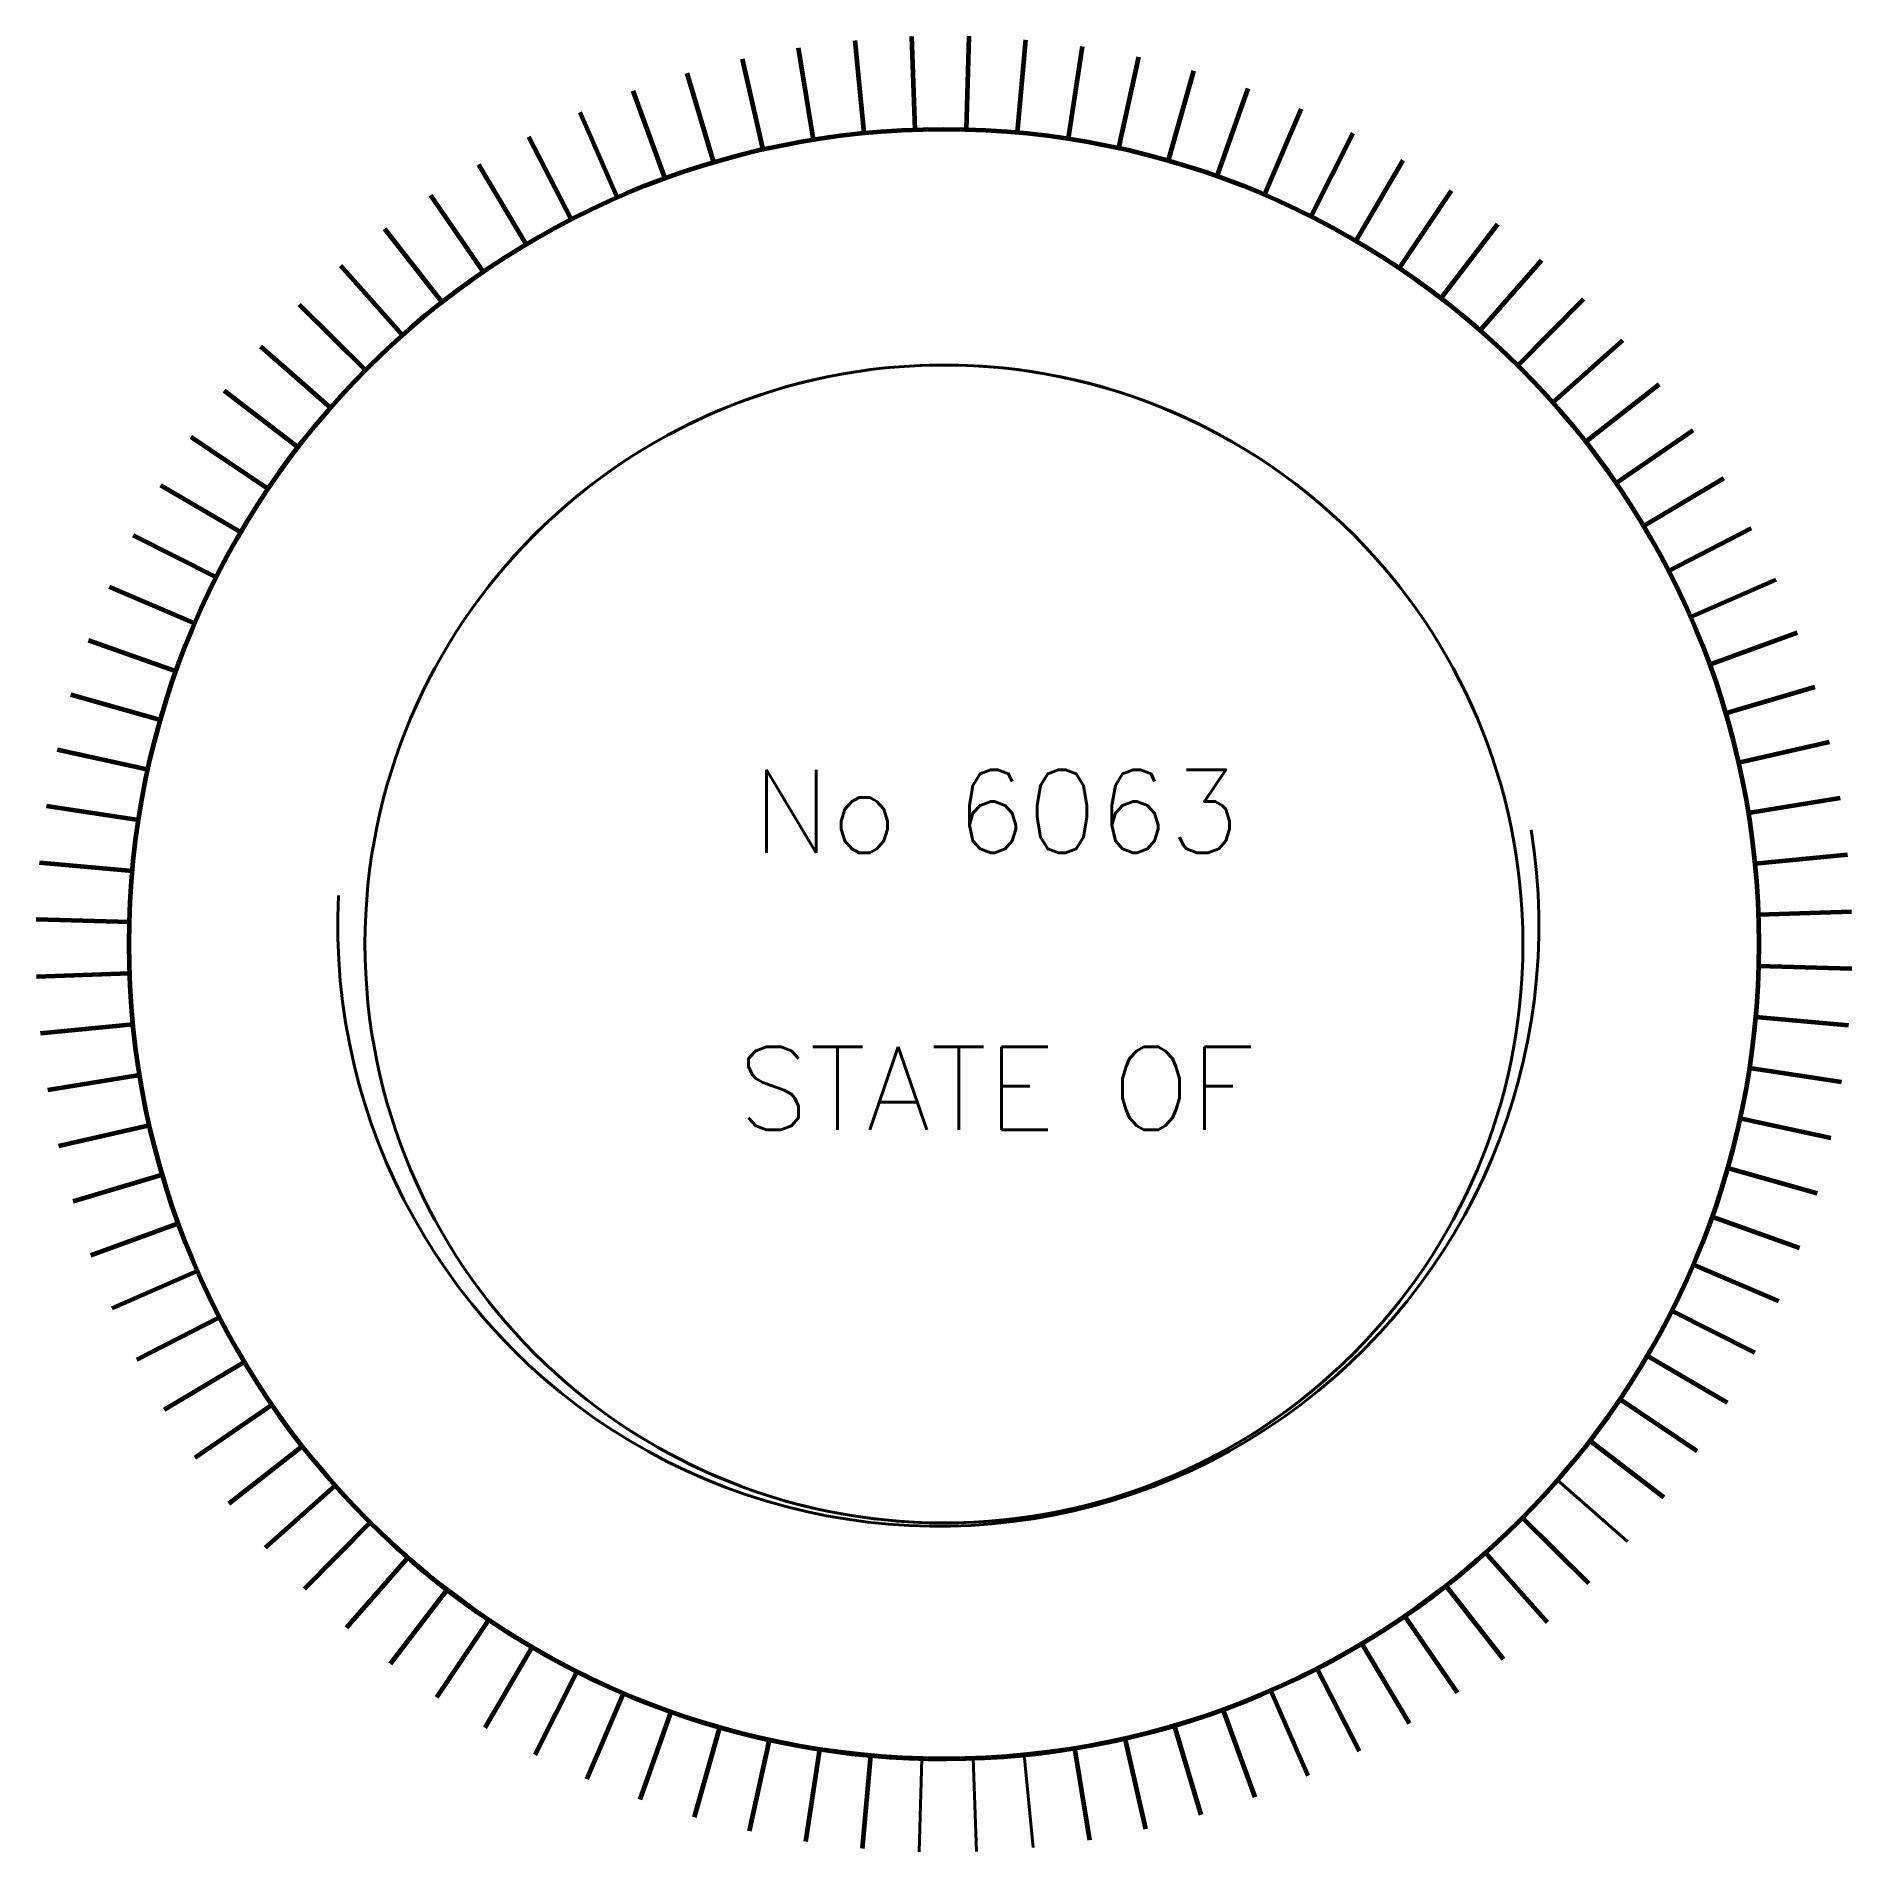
# Model space of a CAD drawing. Header units: inches. Extents: x 16.2 to 59.9, y 0 to 43.7.
import ezdxf

# ---------------------------------------------------------------- set-up
doc = ezdxf.new("R2010")
doc.units = ezdxf.units.IN
doc.header["$MEASUREMENT"] = 0
doc.layers.add('HIDDEN', color=7, linetype='Continuous', lineweight=15, plot=False)
doc.layers.add('SEAL', color=3, linetype='Continuous')
doc.styles.add('L100', font='simplex.shx', dxfattribs={"height": 2})

msp = doc.modelspace()

# ---------------------------------------------------------------- linework, layer by layer
at = {"layer": 'HIDDEN', "lineweight": 40}
msp.add_arc((37.921, 22.324), 14.456, 177.1136, 9.1703, dxfattribs=at)
at = {"layer": 'SEAL', "lineweight": 60}
for points in [[(37.279, 43.727), (37.359, 41.486)], [(38.652, 43.733), (38.591, 41.491)], [(34.547, 43.457), (34.907, 41.244)], [(35.909, 43.635), (36.129, 41.403)], [(40.023, 43.652), (39.821, 41.419)], [(41.386, 43.486), (41.044, 41.27)], [(31.871, 42.847), (32.506, 40.696)], [(33.2, 43.194), (33.698, 41.008)], [(42.736, 43.234), (42.256, 41.044)], [(44.067, 42.899), (43.45, 40.742)], [(30.567, 42.417), (31.336, 40.311)], [(45.375, 42.48), (44.624, 40.367)], [(46.653, 41.98), (45.772, 39.918)], [(29.293, 41.907), (30.192, 39.852)], [(28.053, 41.317), (29.079, 39.323)], [(47.898, 41.4), (46.889, 39.398)], [(26.852, 40.65), (28.002, 38.725)], [(49.104, 40.744), (47.971, 38.809)], [(25.696, 39.91), (26.964, 38.06)], [(50.267, 40.013), (49.014, 38.153)], [(24.588, 39.098), (25.97, 37.332)], [(51.381, 39.211), (50.014, 37.433)], [(23.534, 38.218), (25.024, 36.542)], [(52.443, 38.34), (50.967, 36.651)], [(22.537, 37.274), (24.129, 35.695)], [(53.448, 37.404), (51.869, 35.812)], [(54.392, 36.407), (52.716, 34.917)], [(21.601, 36.269), (23.29, 34.793)], [(20.731, 35.207), (22.508, 33.84)], [(55.272, 35.353), (53.505, 33.971)], [(19.928, 34.093), (21.788, 32.84)], [(56.083, 34.245), (54.234, 32.977)], [(19.197, 32.931), (21.132, 31.797)], [(56.824, 33.089), (54.898, 31.939)], [(18.541, 31.725), (20.543, 30.715)], [(57.49, 31.889), (55.497, 30.862)], [(58.08, 30.649), (56.026, 29.749)], [(17.961, 30.48), (20.023, 29.598)], [(58.591, 29.374), (56.484, 28.606)], [(17.461, 29.201), (19.574, 28.45)], [(59.021, 28.07), (56.87, 27.435)], [(17.043, 27.893), (19.199, 27.277)], [(59.368, 26.741), (57.182, 26.243)], [(16.707, 26.562), (18.897, 26.082)], [(59.631, 25.394), (57.418, 25.034)], [(16.455, 25.212), (18.671, 24.871)], [(16.289, 23.849), (18.522, 23.647)], [(59.809, 24.032), (57.577, 23.812)], [(16.208, 22.478), (18.45, 22.417)], [(59.901, 22.662), (57.66, 22.582)], [(16.214, 21.105), (18.455, 21.185)], [(59.907, 21.289), (57.665, 21.35)], [(59.826, 19.918), (57.593, 20.12)], [(16.306, 19.735), (18.538, 19.956)], [(59.66, 18.555), (57.443, 18.897)], [(16.484, 18.374), (18.697, 18.734)], [(16.747, 17.026), (18.933, 17.524)], [(59.408, 17.206), (57.218, 17.685)], [(17.094, 15.697), (19.245, 16.332)], [(59.072, 15.874), (56.916, 16.491)], [(58.653, 14.566), (56.54, 15.317)], [(17.524, 14.393), (19.63, 15.162)], [(18.034, 13.119), (20.089, 14.018)], [(58.153, 13.288), (56.092, 14.17)], [(18.624, 11.879), (20.618, 12.905)], [(57.574, 12.043), (55.572, 13.052)], [(19.291, 10.678), (21.216, 11.828)], [(56.918, 10.837), (54.982, 11.97)], [(56.187, 9.674), (54.327, 10.927)], [(20.032, 9.522), (21.881, 10.79)], [(20.843, 8.415), (22.609, 9.797)], [(55.384, 8.56), (53.607, 9.927)], [(21.723, 7.36), (23.399, 8.85)], [(22.667, 6.363), (24.246, 7.956)], [(53.578, 6.493), (51.985, 8.073)], [(23.672, 5.428), (25.148, 7.116)], [(52.581, 5.549), (51.091, 7.225)], [(24.734, 4.557), (26.101, 6.335)], [(51.526, 4.67), (50.145, 6.436)], [(50.419, 3.858), (49.151, 5.707)], [(25.848, 3.754), (27.101, 5.615)], [(27.01, 3.024), (28.144, 4.959)], [(49.263, 3.117), (48.113, 5.043)], [(48.062, 2.451), (47.036, 4.445)], [(28.216, 2.367), (29.226, 4.37)], [(29.461, 1.788), (30.343, 3.85)], [(46.822, 1.861), (45.923, 3.915)], [(30.74, 1.288), (31.491, 3.401)], [(44.244, 0.92), (43.609, 3.071)], [(45.548, 1.35), (44.779, 3.457)], [(32.048, 0.869), (32.664, 3.025)], [(33.379, 0.533), (33.859, 2.724)], [(42.915, 0.573), (42.417, 2.76)], [(34.729, 0.281), (35.071, 2.498)], [(36.092, 0.115), (36.294, 2.348)], [(41.567, 0.31), (41.207, 2.524)]]:
    msp.add_lwpolyline(points, dxfattribs=at)
at = {"layer": 'SEAL', "lineweight": 40}
for points in [[(54.513, 7.498), (52.825, 8.974)], [(37.463, 0.035), (37.524, 2.276)], [(38.836, 0.04), (38.756, 2.281)], [(40.206, 0.132), (39.985, 2.364)]]:
    msp.add_lwpolyline(points, dxfattribs=at)
at = {"layer": 'SEAL', "lineweight": 60}
msp.add_circle((38.057, 21.884), 19.615, dxfattribs=at)
msp.add_circle((38.057, 21.884), 19.615, dxfattribs=at)
at = {"layer": 'SEAL', "lineweight": 40}
msp.add_circle((38.057, 21.884), 13.937, dxfattribs=at)
for radius, start, end in [(19.615, 31.7568, 142.2221), (13.937, 40.1618, 138.3598), (13.937, 40.1618, 138.3598), (13.937, 235.6863, 308.2866)]:
    msp.add_arc((38.057, 21.884), radius, start, end, dxfattribs=at)
at = {"layer": 'SEAL', "lineweight": 60}
msp.add_arc((38.057, 21.884), 19.615, 226.5594, 313.8159, dxfattribs=at)

# ---------------------------------------------------------------- texts
at = {"layer": 'SEAL', "lineweight": 40, "insert": (39.312, 26.078), "char_height": 2, "width": 16.9, "attachment_point": 2, "style": 'L100'}
msp.add_mtext('No 6063\\P\\PSTATE OF', dxfattribs=at)

doc.saveas('drawing.dxf')
